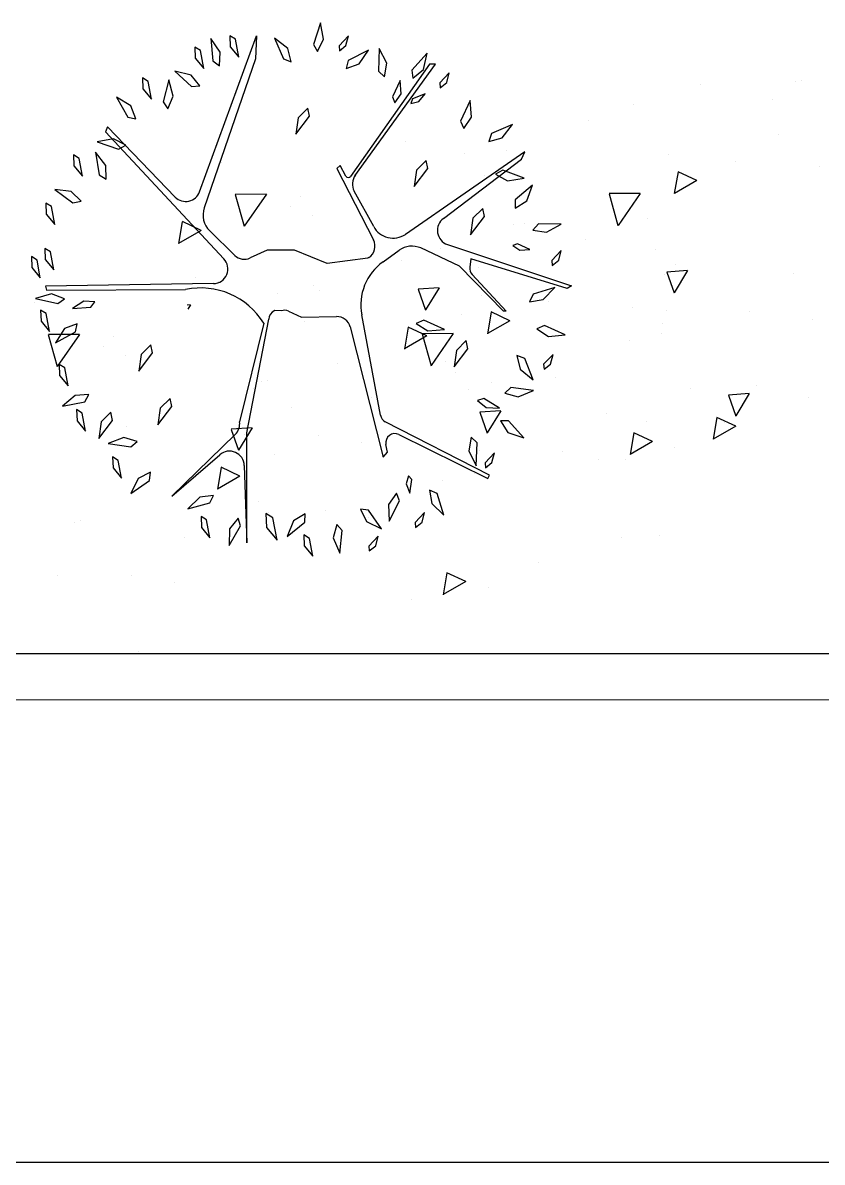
# Model space of a CAD drawing. Header units: inches. Extents: x -7543 to -822, y 102837 to 190349.
# Drawn here: x -837.27859 to -837.26127, y 102837.01408 to 102837.03878 of the extents above; entities that cross this region are included whole.
import ezdxf

# ---------------------------------------------------------------- set-up
doc = ezdxf.new("R2010")
doc.units = ezdxf.units.IN
doc.header["$MEASUREMENT"] = 0
doc.layers.get('0').update_dxf_attribs({"lineweight": 25})
doc.layers.add('ARSA', color=7, linetype='Continuous', lineweight=30)
doc.layers.add('BİTKİ', color=96, linetype='Continuous', lineweight=25)

msp = doc.modelspace()

# ---------------------------------------------------------------- linework, layer by layer
for p, q in [((-837.1072595602033, 102837.0251215506), (-837.3824230230462, 102837.0250815791)), ((-837.1879496586074, 102837.0241098292), (-837.3834437101627, 102837.0240814308))]:
    msp.add_line(p, q)
at = {"layer": 'ARSA', "color": 40}
msp.add_line((-837.3834437101627, 102837.0140814308), (-836.962991101425, 102837.0140814308), dxfattribs=at)
at = {"layer": 'BİTKİ', "color": 11}
for p, q in [((-837.2747601871974, 102837.0351146707), (-837.273526225888, 102837.0384930144)), ((-837.273526225888, 102837.0384930144), (-837.2735453472801, 102837.0379960507)), ((-837.2735453472801, 102837.0379960507), (-837.2746589027403, 102837.0347649764)), ((-837.2697784283788, 102837.0378813666), (-837.2714913732551, 102837.0354453414)), ((-837.2713938975206, 102837.0354576684), (-837.2696445786338, 102837.0378813666)), ((-837.2696445786338, 102837.0378813666), (-837.2697784283788, 102837.0378813666)), ((-837.2767551190274, 102837.0365215215), (-837.2767996605995, 102837.0364102107)), ((-837.2767996605995, 102837.0364102107), (-837.2742350734718, 102837.0336632977)), ((-837.2752852247021, 102837.0349951986), (-837.2767551190274, 102837.0365215215)), ((-837.2677160805774, 102837.0359800336), (-837.2703011585077, 102837.0341908721)), ((-837.267786267823, 102837.0358210496), (-837.2677160805774, 102837.0359800336)), ((-837.2717156093051, 102837.0356818566), (-837.2717824222759, 102837.0356150703)), ((-837.271589364829, 102837.0354524104), (-837.2717156093051, 102837.0356818566)), ((-837.2694732301818, 102837.0345358785), (-837.267786267823, 102837.0358210496)), ((-837.2717824222759, 102837.0356150703), (-837.2709917727376, 102837.034072939)), ((-837.2709875261967, 102837.0343585841), (-837.2714088216176, 102837.0351242778)), ((-837.2739971624108, 102837.0337362092), (-837.2745402765814, 102837.0342670647)), ((-837.2693878222163, 102837.0339713398), (-837.2666994308775, 102837.0330740859)), ((-837.2732967691823, 102837.0338483148), (-837.2736620630354, 102837.0336787798)), ((-837.272704005096, 102837.0338483148), (-837.2732967691823, 102837.0338483148)), ((-837.2719965126569, 102837.0335616048), (-837.272704005096, 102837.0338483148)), ((-837.2710935106368, 102837.0336865145), (-837.2711161578109, 102837.0336716066)), ((-837.2707849752294, 102837.0335964566), (-837.270437584784, 102837.0338452444)), ((-837.2691283001161, 102837.0335042631), (-837.2699675275431, 102837.0338953122)), ((-837.2711161578109, 102837.0336716066), (-837.2719965126569, 102837.0335616048)), ((-837.2681722295791, 102837.0325294496), (-837.2691283001161, 102837.0335042631)), ((-837.2688797220183, 102837.0336571749), (-837.2689046394862, 102837.0334828201)), ((-837.2667950378382, 102837.0330167439), (-837.2688797220183, 102837.0336571749)), ((-837.2688536849381, 102837.0333207345), (-837.2681148654027, 102837.0325294496)), ((-837.2744578777363, 102837.0331224628), (-837.2781010441561, 102837.0330677339)), ((-837.2781010441561, 102837.0330677339), (-837.2780787739825, 102837.0329786849)), ((-837.2780787739825, 102837.0329786849), (-837.2750624015765, 102837.0329961151)), ((-837.2666994308775, 102837.0330740859), (-837.2667950378382, 102837.0330167439)), ((-837.2729879252521, 102837.0325318372), (-837.2731328750674, 102837.0325380245)), ((-837.2728351806928, 102837.0325267456), (-837.2725510339588, 102837.0323956515)), ((-837.2681148654027, 102837.0325294496), (-837.2681722295791, 102837.0325294496)), ((-837.27336825076, 102837.0322659234), (-837.2738930801922, 102837.0301290573)), ((-837.2737365616665, 102837.0298917187), (-837.2732592125504, 102837.0323498315)), ((-837.2725510339588, 102837.0323956515), (-837.271791143809, 102837.0324099835)), ((-837.2708407848365, 102837.0302701649), (-837.2712478130018, 102837.0324448167)), ((-837.2714954490979, 102837.0321842689), (-837.2707802326139, 102837.029359389)), ((-837.2684781718534, 102837.0289742476), (-837.2707371021452, 102837.0301312662)), ((-837.2739868009116, 102837.0298548141), (-837.2753618823232, 102837.0285155115)), ((-837.2737365616665, 102837.02750247), (-837.2737365616665, 102837.0298917187)), ((-837.2704420427253, 102837.0298520053), (-837.2685164146376, 102837.0288977915)), ((-837.2706911494695, 102837.0294706998), (-837.2707227524504, 102837.0296395468)), ((-837.2753618823232, 102837.0285155115), (-837.2743209391156, 102837.0294147426)), ((-837.2707802326139, 102837.029359389), (-837.2706911494695, 102837.0294706998)), ((-837.2737912243725, 102837.0291826872), (-837.2737365616665, 102837.02750247)), ((-837.2685164146376, 102837.0288977915), (-837.2684781718534, 102837.0289742476))]:
    msp.add_line(p, q, dxfattribs=at)
at = {"layer": 'BİTKİ'}
for p, q in [((-837.2639131269452, 102837.0374368629), (-837.2639131269452, 102837.0374368629)), ((-837.2618423687395, 102837.0374986521), (-837.2618423687395, 102837.0374986521)), ((-837.2617141992755, 102837.0375334095), (-837.2617141992755, 102837.0375334095)), ((-837.2653521001497, 102837.0370124166), (-837.2653521001497, 102837.0370124166)), ((-837.2623437327989, 102837.0371177047), (-837.2623437327989, 102837.0371177047)), ((-837.2663250881877, 102837.036662969), (-837.2663250881877, 102837.036662969)), ((-837.2708015076588, 102837.0363006543), (-837.2708015076588, 102837.0363006543)), ((-837.2703064435767, 102837.0362082334), (-837.2703064435767, 102837.0362082334)), ((-837.2622064495534, 102837.0363509321), (-837.2622064495534, 102837.0363509321)), ((-837.2690198512639, 102837.0359497105), (-837.2690198512639, 102837.0359497105)), ((-837.2681173321869, 102837.0360158392), (-837.2681173321869, 102837.0360158392)), ((-837.2646064462181, 102837.0359133726), (-837.2646064462181, 102837.0359133726)), ((-837.2742877989657, 102837.0357534977), (-837.2742877989657, 102837.0357534977)), ((-837.2631445408477, 102837.0357701283), (-837.2631445408477, 102837.0357701283)), ((-837.2685878016069, 102837.035458637), (-837.2685878016069, 102837.035458637)), ((-837.2643934741722, 102837.0355447476), (-837.2644733078118, 102837.0350734094)), ((-837.2639848233473, 102837.0353569697), (-837.2643924467603, 102837.0355476085)), ((-837.2613323841197, 102837.0356516149), (-837.2613323841197, 102837.0356516149)), ((-837.2639848239835, 102837.0353569688), (-837.2644722806706, 102837.0350762692)), ((-837.275383798795, 102837.0349489464), (-837.275383798795, 102837.0349489464)), ((-837.2739868946556, 102837.0350557815), (-837.2737944094777, 102837.0343650217)), ((-837.2733107146073, 102837.0350593564), (-837.2739857131398, 102837.0350579488)), ((-837.2733107147371, 102837.0350593553), (-837.2737932275522, 102837.0343671881)), ((-837.2725691569959, 102837.0350039013), (-837.2725691569959, 102837.0350039013)), ((-837.2658869125931, 102837.035072667), (-837.2656944274152, 102837.0343819072)), ((-837.2652107322181, 102837.035076247), (-837.2658857307506, 102837.0350748395)), ((-837.265210732348, 102837.035076246), (-837.2656932451631, 102837.0343840788)), ((-837.2727806408062, 102837.0347891838), (-837.2727806408062, 102837.0347891838)), ((-837.2751344361183, 102837.0344640273), (-837.2752142697581, 102837.033992689)), ((-837.2747257845515, 102837.0342762409), (-837.2751334079645, 102837.0344668797)), ((-837.2723215374285, 102837.0345948154), (-837.2723215374285, 102837.0345948154)), ((-837.2650544076503, 102837.0345318468), (-837.2650544076503, 102837.0345318468)), ((-837.2747257851846, 102837.03427624), (-837.2752132418717, 102837.0339955405)), ((-837.2679641416787, 102837.034400009), (-837.2679641416787, 102837.034400009)), ((-837.267726831984, 102837.0344184205), (-837.267726831984, 102837.0344184205)), ((-837.2694031148833, 102837.0339755627), (-837.2694031148833, 102837.0339755627)), ((-837.2663947475323, 102837.0340808508), (-837.2663947475323, 102837.0340808508)), ((-837.2695432032742, 102837.0338826179), (-837.2695432032742, 102837.0338826179)), ((-837.2648801100718, 102837.0338679057), (-837.2648801100718, 102837.0338679057)), ((-837.2703761029213, 102837.0336261151), (-837.2703761029213, 102837.0336261151)), ((-837.2687221587645, 102837.0334691406), (-837.2687221587645, 102837.0334691406)), ((-837.2644476196094, 102837.0335438747), (-837.2644476196094, 102837.0335438747)), ((-837.2748525223924, 102837.0332638004), (-837.2748525223924, 102837.0332638004)), ((-837.2646761055626, 102837.0333312544), (-837.2646761055626, 102837.0333312544)), ((-837.2646349297036, 102837.0333710641), (-837.2644762444555, 102837.0329201182)), ((-837.264184973858, 102837.0334048152), (-837.2646339128538, 102837.0333739319)), ((-837.2641849732502, 102837.0334048142), (-837.2644752266408, 102837.0329229851)), ((-837.261886236463, 102837.0333520919), (-837.261886236463, 102837.0333520919)), ((-837.2743574583102, 102837.0331713794), (-837.2743574583102, 102837.0331713794)), ((-837.2722911392459, 102837.0330720176), (-837.2722911392459, 102837.0330720176)), ((-837.2721683469204, 102837.0329789852), (-837.2721683469204, 102837.0329789852)), ((-837.2700221979035, 102837.0330004687), (-837.2698635126554, 102837.0325495229)), ((-837.2695722418069, 102837.0330342156), (-837.2700211808027, 102837.0330033323)), ((-837.2695722411991, 102837.0330342146), (-837.2698624945897, 102837.0325523856)), ((-837.2783388136992, 102837.0327166438), (-837.2783388136992, 102837.0327166438)), ((-837.2730708659975, 102837.0329128565), (-837.2730708659975, 102837.0329128565)), ((-837.2686574609515, 102837.0328765187), (-837.2686574609515, 102837.0328765187)), ((-837.2671955555812, 102837.0327332744), (-837.2671955555812, 102837.0327332744)), ((-837.2749595097558, 102837.032663616), (-837.2750284298396, 102837.0326588749)), ((-837.2749595091481, 102837.032663615), (-837.2750147557159, 102837.0325719041)), ((-837.2684444889056, 102837.0325078937), (-837.2685243225453, 102837.0320365554)), ((-837.2680358380808, 102837.0323201157), (-837.2684434614938, 102837.0325107545)), ((-837.2653833988531, 102837.0326147609), (-837.2653833988531, 102837.0326147609)), ((-837.2646341724349, 102837.0325414916), (-837.2646341724349, 102837.0325414916)), ((-837.2628490344205, 102837.0325202641), (-837.2628490344205, 102837.0325202641)), ((-837.2726388163405, 102837.032421783), (-837.2726388163405, 102837.032421783)), ((-837.2724829483068, 102837.0323086139), (-837.2724829483068, 102837.0323086139)), ((-837.2690843153134, 102837.032446882), (-837.2690843153134, 102837.032446882)), ((-837.268035838717, 102837.0323201148), (-837.2685232954042, 102837.0320394153)), ((-837.2647269195637, 102837.0322520756), (-837.2647269195637, 102837.0322520756)), ((-837.2614726238522, 102837.0323553078), (-837.2614726238522, 102837.0323553078)), ((-837.2780379093892, 102837.0320189276), (-837.2778454242113, 102837.0313281678)), ((-837.2773617293409, 102837.0320225025), (-837.2780367278733, 102837.0320210949)), ((-837.2773617294707, 102837.0320225014), (-837.2778442422857, 102837.0313303342)), ((-837.2766201717294, 102837.0319670474), (-837.2766201717294, 102837.0319670474)), ((-837.2702429569974, 102837.0321763578), (-837.2703227906371, 102837.0317050196)), ((-837.2698343042291, 102837.0319885744), (-837.2703217609163, 102837.0317078748)), ((-837.2698343035953, 102837.0319885753), (-837.2702419270083, 102837.0321792141)), ((-837.2699379273266, 102837.0320358131), (-837.2697454421486, 102837.0313450533)), ((-837.2692617469517, 102837.0320393931), (-837.2699367454841, 102837.0320379856)), ((-837.2692617470815, 102837.0320393921), (-837.2697442598966, 102837.0313472249)), ((-837.2647567151507, 102837.0320512769), (-837.2647567151507, 102837.0320512769)), ((-837.2768316555398, 102837.0317523299), (-837.2768316555398, 102837.0317523299)), ((-837.2654539792412, 102837.0319005722), (-837.2654539792412, 102837.0319005722)), ((-837.276372552162, 102837.0315579615), (-837.276372552162, 102837.0315579615)), ((-837.2691054223837, 102837.0314949928), (-837.2691054223837, 102837.0314949928)), ((-837.2717778467174, 102837.0313815665), (-837.2717778467174, 102837.0313815665)), ((-837.2694353346302, 102837.0314458365), (-837.2694353346302, 102837.0314458365)), ((-837.2734166900191, 102837.0309911008), (-837.2734166900191, 102837.0309911008)), ((-837.2732885205551, 102837.0310258582), (-837.2732885205551, 102837.0310258582)), ((-837.2692164635711, 102837.0311897837), (-837.2692164635711, 102837.0311897837)), ((-837.268424466265, 102837.0309885707), (-837.268424466265, 102837.0309885707)), ((-837.2670532396621, 102837.0310992404), (-837.2670532396621, 102837.0310992404)), ((-837.2735942180077, 102837.0308457639), (-837.2735942180077, 102837.0308457639)), ((-837.2689311248054, 102837.0308310518), (-837.2689311248054, 102837.0308310518)), ((-837.2641208799064, 102837.0308510405), (-837.2641208799064, 102837.0308510405)), ((-837.2628487206428, 102837.0307385608), (-837.2632976596384, 102837.0307076775)), ((-837.2628487200348, 102837.0307385598), (-837.2631389734254, 102837.0302567308)), ((-837.2626958439123, 102837.030904434), (-837.2626958439123, 102837.030904434)), ((-837.2710328348612, 102837.0306539811), (-837.2710328348612, 102837.0306539811)), ((-837.2632986762371, 102837.0307048055), (-837.2631399909892, 102837.0302538596)), ((-837.2615594967599, 102837.0306592577), (-837.2615594967599, 102837.0306592577)), ((-837.272773173498, 102837.0304322867), (-837.272773173498, 102837.0304322867)), ((-837.268685944437, 102837.0303342101), (-837.2685272591891, 102837.0298832643)), ((-837.2682359885916, 102837.0303679613), (-837.2686849275874, 102837.0303370779)), ((-837.2682359879836, 102837.0303679603), (-837.2685262413743, 102837.0298861312)), ((-837.2659372511966, 102837.030315238), (-837.2659372511966, 102837.030315238)), ((-837.2763421539795, 102837.0300351636), (-837.2763421539795, 102837.0300351636)), ((-837.2736232565405, 102837.0299973617), (-837.2740721955363, 102837.0299664784)), ((-837.2736232559326, 102837.0299973607), (-837.2739135093233, 102837.0295155316)), ((-837.2650857063537, 102837.0301341911), (-837.2650857063537, 102837.0301341911)), ((-837.2635530097848, 102837.0302202242), (-837.2636328434245, 102837.029748886)), ((-837.2631443577616, 102837.0300324492), (-837.2636318144487, 102837.0297517497)), ((-837.2631443571247, 102837.0300324501), (-837.2635519805376, 102837.0302230889)), ((-837.2633758680502, 102837.0301234551), (-837.2633758680502, 102837.0301234551)), ((-837.274073212637, 102837.0299636148), (-837.2739145273889, 102837.029512669)), ((-837.273780770833, 102837.0298433808), (-837.273780770833, 102837.0298433808)), ((-837.2721852558072, 102837.0298280441), (-837.2721852558072, 102837.0298280441)), ((-837.2653514778765, 102837.0298886884), (-837.2654313115162, 102837.0294173501)), ((-837.2649428226392, 102837.0297009096), (-837.2653504460523, 102837.0298915484)), ((-837.2712574449038, 102837.0296782166), (-837.2712574449038, 102837.0296782166)), ((-837.2686851871683, 102837.0295046376), (-837.2686851871683, 102837.0295046376)), ((-837.2649428232737, 102837.0297009087), (-837.2654302799608, 102837.0294202092)), ((-837.2644590226513, 102837.029570707), (-837.2644590226513, 102837.029570707)), ((-837.2765339630403, 102837.02927176), (-837.2765339630403, 102837.02927176)), ((-837.2731353300469, 102837.029410028), (-837.2731353300469, 102837.029410028)), ((-837.266900049154, 102837.0294834102), (-837.266900049154, 102837.0294834102)), ((-837.266123804022, 102837.0293128548), (-837.266123804022, 102837.0293128548)), ((-837.2655236385858, 102837.0293184539), (-837.2655236385858, 102837.0293184539)), ((-837.2742939717309, 102837.0291395039), (-837.2743738053706, 102837.0286681656)), ((-837.2738853183289, 102837.0289517213), (-837.2742929417418, 102837.0291423601)), ((-837.2688077298842, 102837.029014423), (-837.2688077298842, 102837.029014423)), ((-837.2738853189627, 102837.0289517204), (-837.2743727756498, 102837.0286710209)), ((-837.2695049939747, 102837.0288637182), (-837.2695049939747, 102837.0288637182)), ((-837.2734863493637, 102837.0284089826), (-837.2734863493637, 102837.0284089826)), ((-837.2732674783045, 102837.0281529298), (-837.2732674783045, 102837.0281529298)), ((-837.2720358824625, 102837.0281976244), (-837.2720358824625, 102837.0281976244)), ((-837.2711042543956, 102837.0280623864), (-837.2711042543956, 102837.0280623864)), ((-837.2774677047527, 102837.0279542469), (-837.2774677047527, 102837.0279542469)), ((-837.2773395352885, 102837.0279890043), (-837.2773395352885, 102837.0279890043)), ((-837.2724754809985, 102837.0279517168), (-837.2724754809985, 102837.0279517168)), ((-837.2750838495948, 102837.0276171272), (-837.2750838495948, 102837.0276171272)), ((-837.2656105114934, 102837.0276224038), (-837.2656105114934, 102837.0276224038)), ((-837.2647880138542, 102837.0276536212), (-837.2647880138542, 102837.0276536212)), ((-837.2674268827836, 102837.0270866012), (-837.2674268827836, 102837.0270866012)), ((-837.2778317855666, 102837.0268065269), (-837.2778317855666, 102837.0268065269)), ((-837.2762362705407, 102837.0267911901), (-837.2762362705407, 102837.0267911901)), ((-837.26940249261, 102837.0268518344), (-837.2694823262498, 102837.0263804962)), ((-837.2689938373727, 102837.0266640557), (-837.2694014607857, 102837.0268546945)), ((-837.2753084596372, 102837.0266413627), (-837.2753084596372, 102837.0266413627)), ((-837.2689938380072, 102837.0266640548), (-837.2694812946944, 102837.0263833553)), ((-837.2685100373848, 102837.0265338531), (-837.2685100373848, 102837.0265338531)), ((-837.2701748187554, 102837.0262760009), (-837.2701748187554, 102837.0262760009)), ((-837.276086897196, 102837.0251607705), (-837.276086897196, 102837.0251607705))]:
    msp.add_line(p, q, dxfattribs=at)
at = {"layer": 'BİTKİ', "color": 3}
for points in [[(-837.2722055692429, 102837.0381529619), (-837.272071944089, 102837.0384201083), (-837.2721387564335, 102837.0387763039), (-837.2722946523689, 102837.0383087972)], [(-837.2743270855385, 102837.0378420247), (-837.2743136711324, 102837.0381404254), (-837.2745195850476, 102837.0384386512), (-837.2744718509657, 102837.037948154)], [(-837.2741053941764, 102837.0384949233), (-837.2740961447857, 102837.0382561407), (-837.2739120578074, 102837.0380321562), (-837.2739828936162, 102837.038419992)], [(-837.2727748479892, 102837.0379335849), (-837.2728507649356, 102837.0382224785), (-837.2731360387759, 102837.0384459914), (-837.2729446220349, 102837.0379918706)], [(-837.2717290977419, 102837.0381704609), (-837.2715883202941, 102837.0382813751), (-837.2715336233597, 102837.0384918278), (-837.2717376636972, 102837.03827782)], [(-837.274862603537, 102837.0382500388), (-837.2748533541464, 102837.0380112562), (-837.2746692671681, 102837.0377872717), (-837.2747401029768, 102837.0381751075)], [(-837.271584716863, 102837.0377848763), (-837.271302745528, 102837.0378834413), (-837.2711025350427, 102837.0381855257), (-837.2715400641268, 102837.0379587342)], [(-837.2707502888024, 102837.0376052544), (-837.2707021387656, 102837.03790005), (-837.270871838489, 102837.0382202706), (-837.2708816781587, 102837.0377275544)], [(-837.2701409981123, 102837.0375741188), (-837.2699102672136, 102837.0377638189), (-837.2698264255259, 102837.0381163948), (-837.2701589956553, 102837.0377527148)], [(-837.2747579188739, 102837.0374100673), (-837.2749447760737, 102837.0376431065), (-837.2752962975925, 102837.0377312644), (-837.2749367221343, 102837.0373942606)], [(-837.2695465532508, 102837.0373690212), (-837.2694057758031, 102837.0374799354), (-837.2693510788686, 102837.0376903881), (-837.2695551192061, 102837.0374763804)], [(-837.2759984175781, 102837.0375821725), (-837.2759891681874, 102837.03734339), (-837.275805081209, 102837.0371194054), (-837.2758759170179, 102837.0375072412)], [(-837.2754497452954, 102837.0369101569), (-837.2753343177498, 102837.0371856553), (-837.2754248432077, 102837.0375365746), (-837.2755490684235, 102837.037059674)], [(-837.2705277946696, 102837.0370381959), (-837.2703949247225, 102837.0372368117), (-837.2704121994154, 102837.0375262226), (-837.2705828561732, 102837.0371708207)], [(-837.2761387175582, 102837.036695071), (-837.2762478333725, 102837.0369731297), (-837.2765572444719, 102837.0371618198), (-837.2763141340289, 102837.0367331435)], [(-837.2701804095645, 102837.0370259641), (-837.2700066901059, 102837.0370700299), (-837.26987112313, 102837.0372400408), (-837.2701445680511, 102837.0371275257)], [(-837.2724141333473, 102837.0369283446), (-837.2726263640817, 102837.0367181518), (-837.2726772950348, 102837.036359341), (-837.2723797232683, 102837.0367521731)], [(-837.2690343059895, 102837.0364818472), (-837.2688704145485, 102837.036731572), (-837.2688951975308, 102837.0370931311), (-837.269104592243, 102837.0366470147)], [(-837.268490355251, 102837.0362055825), (-837.2682024140761, 102837.0362850355), (-837.2679824153458, 102837.0365730281), (-837.2684341552724, 102837.0363760584)], [(-837.276356610485, 102837.0361252226), (-837.2766220986307, 102837.0362621128), (-837.2769790865639, 102837.0361996724), (-837.2765135262517, 102837.0360380566)], [(-837.2774905650529, 102837.035912507), (-837.2774813156623, 102837.0356737245), (-837.2772972286839, 102837.0354497399), (-837.2773680644926, 102837.0358375757)], [(-837.2767852934916, 102837.0353871405), (-837.2767919004873, 102837.0356857695), (-837.2770173313342, 102837.0359695302), (-837.2769368437793, 102837.0354833329)], [(-837.2698477660381, 102837.0357948087), (-837.2700599967726, 102837.0355846159), (-837.2701109277256, 102837.035225805), (-837.2698133559591, 102837.0356186372)], [(-837.2683484648546, 102837.0354979019), (-837.2680865410997, 102837.0353543092), (-837.267728081715, 102837.0354076577), (-837.2681893847018, 102837.0355810521)], [(-837.267923608568, 102837.0347576105), (-837.2676723140416, 102837.0349190849), (-837.2675478950803, 102837.0352594657), (-837.2679206385869, 102837.0349370865)], [(-837.2773272176674, 102837.0349104195), (-837.2775399965866, 102837.0351200574), (-837.2778994048801, 102837.0351665856), (-837.2775029540804, 102837.0348738522)], [(-837.2780918780131, 102837.0348661832), (-837.2780826286225, 102837.0346274007), (-837.2778985416442, 102837.0344034161), (-837.2779693774529, 102837.0347912519)], [(-837.2686242652414, 102837.0347507624), (-837.268836495976, 102837.0345405696), (-837.2688874269289, 102837.0341817587), (-837.2685898551625, 102837.0345745909)], [(-837.2675390518054, 102837.0342839855), (-837.2672436879993, 102837.0342394532), (-837.2669255720056, 102837.034413066), (-837.267418371792, 102837.0344168643)], [(-837.2679727814746, 102837.0339464869), (-837.2678237931985, 102837.0338468739), (-837.2676067384688, 102837.0338598875), (-837.2678733238749, 102837.0339878094)], [(-837.278403670349, 102837.0337085483), (-837.2783944209584, 102837.0334697657), (-837.27821033398, 102837.0332457812), (-837.2782811697888, 102837.033633617)], [(-837.2781141492596, 102837.0338866459), (-837.278104899869, 102837.0336478634), (-837.2779208128907, 102837.0334238788), (-837.2779916486994, 102837.0338117146)], [(-837.2671190296984, 102837.0335176589), (-837.2669782522506, 102837.0336285731), (-837.2669235553162, 102837.0338390258), (-837.2671275956537, 102837.0336250181)], [(-837.2676102462125, 102837.0327306806), (-837.2673149997074, 102837.0327759841), (-837.2670628919711, 102837.0330363317), (-837.2675345335336, 102837.0328934321)], [(-837.2776870834002, 102837.0327966528), (-837.2779667340162, 102837.0329016215), (-837.2783139945448, 102837.0327979426), (-837.2778327533332, 102837.0326917684)], [(-837.277029562321, 102837.0327296385), (-837.2772680036198, 102837.0327453994), (-837.2775100034638, 102837.0325857336), (-837.2771168879659, 102837.0326156415)], [(-837.2782032323856, 102837.0325509134), (-837.2781939829949, 102837.0323121308), (-837.2780098960166, 102837.0320881463), (-837.2780807318254, 102837.032475982)], [(-837.2774094023064, 102837.0322534237), (-837.277688777848, 102837.0321477251), (-837.277881247112, 102837.0318406505), (-837.2774496225451, 102837.0320784872)], [(-837.270063486942, 102837.032259024), (-837.2698117715901, 102837.0320982064), (-837.2694505434781, 102837.0321274202), (-837.2698991935646, 102837.0323313299)], [(-837.2674515767837, 102837.0321415893), (-837.2671998614318, 102837.0319807717), (-837.2668386333197, 102837.0320099855), (-837.2672872834062, 102837.0322138952)], [(-837.2758160625276, 102837.0317976033), (-837.2760282932621, 102837.0315874104), (-837.2760792242151, 102837.0312285996), (-837.2757816524487, 102837.0316214317)], [(-837.2689823633191, 102837.0318870929), (-837.2691945940536, 102837.0316769001), (-837.2692455250067, 102837.0313180893), (-837.2689479532402, 102837.0317109214)], [(-837.2678825427499, 102837.0315626134), (-837.2678139916829, 102837.0312718839), (-837.2675344898773, 102837.0310411938), (-837.2677143046878, 102837.0315000322)], [(-837.2672971964154, 102837.031269176), (-837.2671564189675, 102837.0313800901), (-837.2671017220331, 102837.0315905429), (-837.2673057623706, 102837.0313765351)], [(-837.2778023569238, 102837.0313710162), (-837.2777931075332, 102837.0311322336), (-837.2776090205548, 102837.0309082491), (-837.2776798563635, 102837.0312960848)], [(-837.268148402121, 102837.030751532), (-837.2678602544403, 102837.0306728312), (-837.2675240496468, 102837.0308081292), (-837.2680130381543, 102837.0308694178)], [(-837.2771560907022, 102837.0307192601), (-837.2774542588828, 102837.0307014097), (-837.2777293271463, 102837.0304654507), (-837.2772465065002, 102837.0305641942)], [(-837.2753982818246, 102837.0306342377), (-837.2756105125591, 102837.0304240449), (-837.275661443512, 102837.0300652341), (-837.2753638717455, 102837.0304580662)], [(-837.2687356111683, 102837.0305895305), (-837.2685519721014, 102837.0304366274), (-837.2682623409287, 102837.0304235558), (-837.2685979574629, 102837.0306304273)], [(-837.2774237522434, 102837.0303914789), (-837.2774145028528, 102837.0301526963), (-837.2772304158744, 102837.0299287118), (-837.2773012516832, 102837.0303165475)], [(-837.2766814652466, 102837.0303359388), (-837.276893695981, 102837.030125746), (-837.2769446269341, 102837.0297669351), (-837.2766470551676, 102837.0301597673)], [(-837.2682430554117, 102837.0301488337), (-837.268078512385, 102837.0298995377), (-837.267736631777, 102837.0297793011), (-837.2680635564877, 102837.0301480643)], [(-837.2761119778545, 102837.0297001571), (-837.2763980325375, 102837.0297861549), (-837.2767375669482, 102837.0296594443), (-837.2762502938195, 102837.0295857493)], [(-837.2688722531103, 102837.0297952026), (-837.2689278789433, 102837.0295017257), (-837.268766371465, 102837.0291772962), (-837.2687440140718, 102837.0296696032)], [(-837.2766442721013, 102837.0293674173), (-837.2766350227107, 102837.0291286348), (-837.2764509357323, 102837.0289046503), (-837.2765217715411, 102837.029292486)], [(-837.2685666356103, 102837.0291320038), (-837.2684258581625, 102837.0292429179), (-837.2683711612281, 102837.0294533707), (-837.2685752015656, 102837.0292393629)], [(-837.2758260530346, 102837.0290374417), (-837.2760911827927, 102837.0288998586), (-837.2762464969894, 102837.028572419), (-837.2758455809849, 102837.0288590066)], [(-837.2702316439335, 102837.0289584928), (-837.2702803415629, 102837.0287860145), (-837.2702008912969, 102837.0285836046), (-837.2701616098012, 102837.0288766724)], [(-837.2744577019529, 102837.0285311238), (-837.2747540043632, 102837.0284933378), (-837.2750126466369, 102837.0282394808), (-837.2745375260213, 102837.0283703489)], [(-837.2704952692773, 102837.0285831439), (-837.2706654537981, 102837.0283376645), (-837.2706498667575, 102837.0279755923), (-837.2704292029571, 102837.0284162436)], [(-837.2697766338443, 102837.0286502842), (-837.269727714127, 102837.0283556153), (-837.2694642952861, 102837.0281067183), (-837.2696129663684, 102837.0285765725)], [(-837.2747289783831, 102837.028076209), (-837.2747197289925, 102837.0278374265), (-837.2745356420141, 102837.027613442), (-837.2746064778229, 102837.0280012777)], [(-837.2739269459933, 102837.0280419992), (-837.274113193985, 102837.0278084728), (-837.2741218988795, 102837.0274461699), (-837.2738722095359, 102837.0278710478)], [(-837.2733244963039, 102837.0281382226), (-837.2733103026845, 102837.027839858), (-837.2730777337126, 102837.0275619176), (-837.2731705505181, 102837.0280459126)], [(-837.2724709570107, 102837.0281360133), (-837.2727262737699, 102837.027980977), (-837.2728593023078, 102837.0276438678), (-837.2724784868758, 102837.0279566707)], [(-837.2712759148483, 102837.0282379965), (-837.2711415925099, 102837.0279711999), (-837.2708160816367, 102837.0278118831), (-837.2710977324831, 102837.0282162824)], [(-837.2700810538666, 102837.0278407954), (-837.2699402764188, 102837.0279517096), (-837.2698855794844, 102837.0281621624), (-837.2700896198219, 102837.0279481546)], [(-837.2717871424385, 102837.0279050537), (-837.2718623046942, 102837.0276159628), (-837.2717228951309, 102837.027281442), (-837.271667606004, 102837.0277711451)], [(-837.2725018923292, 102837.0276754895), (-837.2724926429385, 102837.027436707), (-837.2723085559601, 102837.0272127225), (-837.2723793917689, 102837.0276005582)], [(-837.2710832427537, 102837.0273287648), (-837.2709424653059, 102837.027439679), (-837.2708877683715, 102837.0276501318), (-837.2710918087089, 102837.027436124)]]:
    msp.add_lwpolyline(points, close=True, dxfattribs=at)
at = {"layer": 'BİTKİ', "color": 11}
for centre, radius, start, end in [((-837.2715380784091, 102837.035480629), 5.853700617528331e-05, 208.8202085162789, 322.9275588984089), ((-837.2711280899034, 102837.0352787403), 0.0003204199886293979, 142.3062366668817, 208.8202085162789), ((-837.2750612543001, 102837.035224341), 0.0003204199886293979, 225.6539639248233, 339.9847411052982), ((-837.2742050676095, 102837.0346100144), 0.0004795618261410813, 161.1475310802957, 225.6539639248233), ((-837.2692866663394, 102837.0342753734), 0.0003204199886293979, 125.6087987072913, 251.5970571802098), ((-837.270567364477, 102837.034589763), 0.0004795618261410813, 208.8202085162789, 303.7177750605911), ((-837.2712580233999, 102837.0339364325), 0.0002992046852925349, 303.3555919431047, 27.14418039729358), ((-837.2701583609523, 102837.0334553552), 0.0004795618261410813, 66.55098490488656, 125.6087987072913), ((-837.2737880212959, 102837.0339501798), 0.0002992046852925349, 225.6539639248233, 294.8962786197384), ((-837.2744675008164, 102837.0334427382), 0.0003204199886293979, 271.7210062109144, 43.49924745479489), ((-837.2701124082155, 102837.0326573296), 0.001155121550695049, 125.6087987072913, 190.6013529013418), ((-837.268709896721, 102837.033454989), 0.0001967214230402861, 171.866792422806, 223.0361699859783), ((-837.2747367861751, 102837.0314211562), 0.001608266364625631, 31.68613078826997, 101.6810608472912), ((-837.2730625420149, 102837.0323543057), 0.0001967214230402861, 110.9483457108549, 181.3032486034932), ((-837.2729175921996, 102837.0323481184), 0.0001967214230402861, 65.2332680982228, 110.9483457108549), ((-837.271785501626, 102837.032110832), 0.0002992046852925349, 14.20785300677835, 91.08050590284707), ((-837.2706474212505, 102837.0303063567), 0.0001967214230402861, 190.6013529013418, 242.8785837380379), ((-837.2742103661599, 102837.0300843518), 0.0003204199886293979, 314.2448171748968, 8.020166911664605), ((-837.2705293888644, 102837.0296757386), 0.0001967214230402861, 63.64002925719436, 190.6013529013418), ((-837.2741114749288, 102837.0291722684), 0.0003204199886293979, 1.863353006921923, 130.8224832032866)]:
    msp.add_arc(centre, radius, start, end, dxfattribs=at)

doc.saveas('drawing.dxf')
